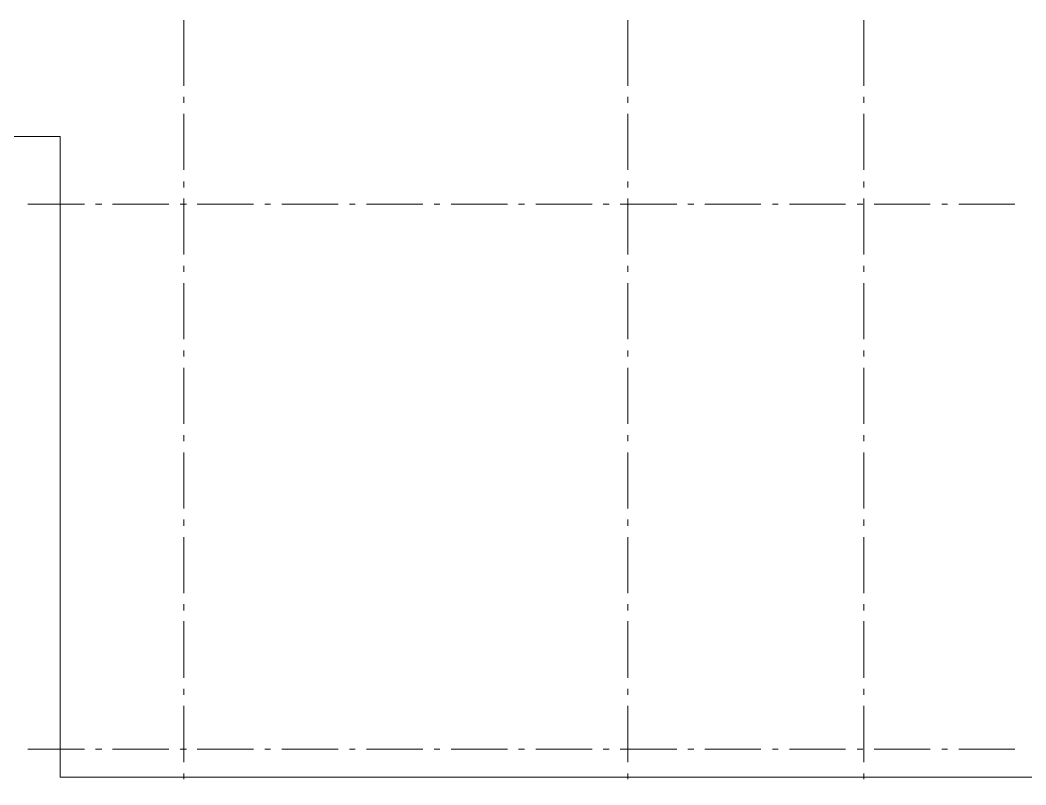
# Model space of a CAD drawing. Header units: millimetres. Extents: x -213547 to 415037, y -3642 to 106956.
# Drawn here: x -113636 to -104679, y 27094 to 33906 of the extents above; entities that cross this region are included whole.
import ezdxf

# ---------------------------------------------------------------- set-up
doc = ezdxf.new("R2010")
doc.units = ezdxf.units.MM

msp = doc.modelspace()

# ---------------------------------------------------------------- linework, layer by layer
at = {"lineweight": 9}
for points in [[(-112176.9, 33321), (-112176.9, 33905.7)], [(-108224.4, 33321), (-108224.4, 33905.7)], [(-106123.2, 33321), (-106123.2, 33905.7)], [(-112176.9, 33168.5), (-112176.9, 33223.6)], [(-108224.4, 33168.5), (-108224.4, 33223.6)], [(-106123.2, 33168.5), (-106123.2, 33223.6)], [(-112176.9, 32571.2), (-112176.9, 33071.1)], [(-108224.4, 32571.2), (-108224.4, 33071.1)], [(-106123.2, 32571.2), (-106123.2, 33071.1)], [(-122034.9, 12402), (-117980.7, 12402), (-117980.7, 4645.2), (-81234.7, 4645.2), (-81234.7, 27161.4), (-86394.6, 27161.4), (-95083.3, 27161.4), (-113278.4, 27161.4), (-113278.4, 32867.8), (-122094.2, 32867.8), (-122094.2, 32465.3)], [(-112176.9, 32414.5), (-112176.9, 32469.5)], [(-108224.4, 32414.5), (-108224.4, 32469.5)], [(-106123.2, 32414.5), (-106123.2, 32469.5)], [(-113566.5, 32266.2), (-113062.3, 32266.2)], [(-112964.9, 32266.2), (-112909.8, 32266.2)], [(-112812.4, 32266.2), (-112312.5, 32266.2)], [(-112210.8, 32266.2), (-112155.8, 32266.2)], [(-112176.9, 31817.1), (-112176.9, 32317)], [(-112058.3, 32266.2), (-111558.4, 32266.2)], [(-111456.8, 32266.2), (-111405.9, 32266.2)], [(-111304.3, 32266.2), (-110804.4, 32266.2)], [(-110702.7, 32266.2), (-110651.9, 32266.2)], [(-110550.2, 32266.2), (-110050.3, 32266.2)], [(-109948.6, 32266.2), (-109897.8, 32266.2)], [(-109796.1, 32266.2), (-109296.2, 32266.2)], [(-109198.8, 32266.2), (-109143.7, 32266.2)], [(-109042, 32266.2), (-108542.2, 32266.2)], [(-108444.7, 32266.2), (-108389.6, 32266.2)], [(-108292.2, 32266.2), (-107788.1, 32266.2)], [(-108224.4, 31817.1), (-108224.4, 32317)], [(-107690.7, 32266.2), (-107635.6, 32266.2)], [(-107538.1, 32266.2), (-107038.3, 32266.2)], [(-106936.6, 32266.2), (-106885.7, 32266.2)], [(-106784.1, 32266.2), (-106284.2, 32266.2)], [(-106182.5, 32266.2), (-106131.7, 32266.2)], [(-106123.2, 31817.1), (-106123.2, 32317)], [(-106030, 32266.2), (-105530.1, 32266.2)], [(-105428.4, 32266.2), (-105377.6, 32266.2)], [(-105275.9, 32266.2), (-104776, 32266.2)], [(-112176.9, 31664.6), (-112176.9, 31715.5)], [(-108224.4, 31664.6), (-108224.4, 31715.5)], [(-106123.2, 31664.6), (-106123.2, 31715.5)], [(-112176.9, 31063.1), (-112176.9, 31563)], [(-108224.4, 31063.1), (-108224.4, 31563)], [(-106123.2, 31063.1), (-106123.2, 31563)], [(-112176.9, 30910.6), (-112176.9, 30961.4)], [(-108224.4, 30910.6), (-108224.4, 30961.4)], [(-106123.2, 30910.6), (-106123.2, 30961.4)], [(-112176.9, 30309), (-112176.9, 30808.9)], [(-108224.4, 30309), (-108224.4, 30808.9)], [(-106123.2, 30309), (-106123.2, 30808.9)], [(-112176.9, 30156.5), (-112176.9, 30207.3)], [(-108224.4, 30156.5), (-108224.4, 30207.3)], [(-106123.2, 30156.5), (-106123.2, 30207.3)], [(-112176.9, 29554.9), (-112176.9, 30054.8)], [(-108224.4, 29554.9), (-108224.4, 30054.8)], [(-106123.2, 29554.9), (-106123.2, 30054.8)], [(-112176.9, 29402.4), (-112176.9, 29457.5)], [(-108224.4, 29402.4), (-108224.4, 29457.5)], [(-106123.2, 29402.4), (-106123.2, 29457.5)], [(-112176.9, 28800.9), (-112176.9, 29300.8)], [(-108224.4, 28800.9), (-108224.4, 29300.8)], [(-106123.2, 28800.9), (-106123.2, 29300.8)], [(-112176.9, 28648.4), (-112176.9, 28703.4)], [(-108224.4, 28648.4), (-108224.4, 28703.4)], [(-106123.2, 28648.4), (-106123.2, 28703.4)], [(-112176.9, 28046.8), (-112176.9, 28550.9)], [(-108224.4, 28046.8), (-108224.4, 28550.9)], [(-106123.2, 28046.8), (-106123.2, 28550.9)], [(-112176.9, 27894.3), (-112176.9, 27949.4)], [(-108224.4, 27894.3), (-108224.4, 27949.4)], [(-106123.2, 27894.3), (-106123.2, 27949.4)], [(-112176.9, 27297), (-112176.9, 27796.8)], [(-108224.4, 27297), (-108224.4, 27796.8)], [(-106123.2, 27297), (-106123.2, 27796.8)], [(-113566.5, 27411.3), (-113062.3, 27411.3)], [(-112964.9, 27411.3), (-112909.8, 27411.3)], [(-112812.4, 27411.3), (-112312.5, 27411.3)], [(-112210.8, 27411.3), (-112155.8, 27411.3)], [(-112058.3, 27411.3), (-111558.4, 27411.3)], [(-111456.8, 27411.3), (-111405.9, 27411.3)], [(-111304.3, 27411.3), (-110804.4, 27411.3)], [(-110702.7, 27411.3), (-110651.9, 27411.3)], [(-110550.2, 27411.3), (-110050.3, 27411.3)], [(-109948.6, 27411.3), (-109897.8, 27411.3)], [(-109796.1, 27411.3), (-109296.2, 27411.3)], [(-109198.8, 27411.3), (-109143.7, 27411.3)], [(-109042, 27411.3), (-108542.2, 27411.3)], [(-108444.7, 27411.3), (-108389.6, 27411.3)], [(-108292.2, 27411.3), (-107788.1, 27411.3)], [(-107690.7, 27411.3), (-107635.6, 27411.3)], [(-107538.1, 27411.3), (-107038.3, 27411.3)], [(-106936.6, 27411.3), (-106885.7, 27411.3)], [(-106784.1, 27411.3), (-106284.2, 27411.3)], [(-106182.5, 27411.3), (-106131.7, 27411.3)], [(-106030, 27411.3), (-105530.1, 27411.3)], [(-105428.4, 27411.3), (-105377.6, 27411.3)], [(-105275.9, 27411.3), (-104776, 27411.3)], [(-112176.9, 27144.5), (-112176.9, 27195.3)], [(-108224.4, 27144.5), (-108224.4, 27195.3)], [(-106123.2, 27144.5), (-106123.2, 27195.3)]]:
    msp.add_lwpolyline(points, dxfattribs=at)

doc.saveas('drawing.dxf')
